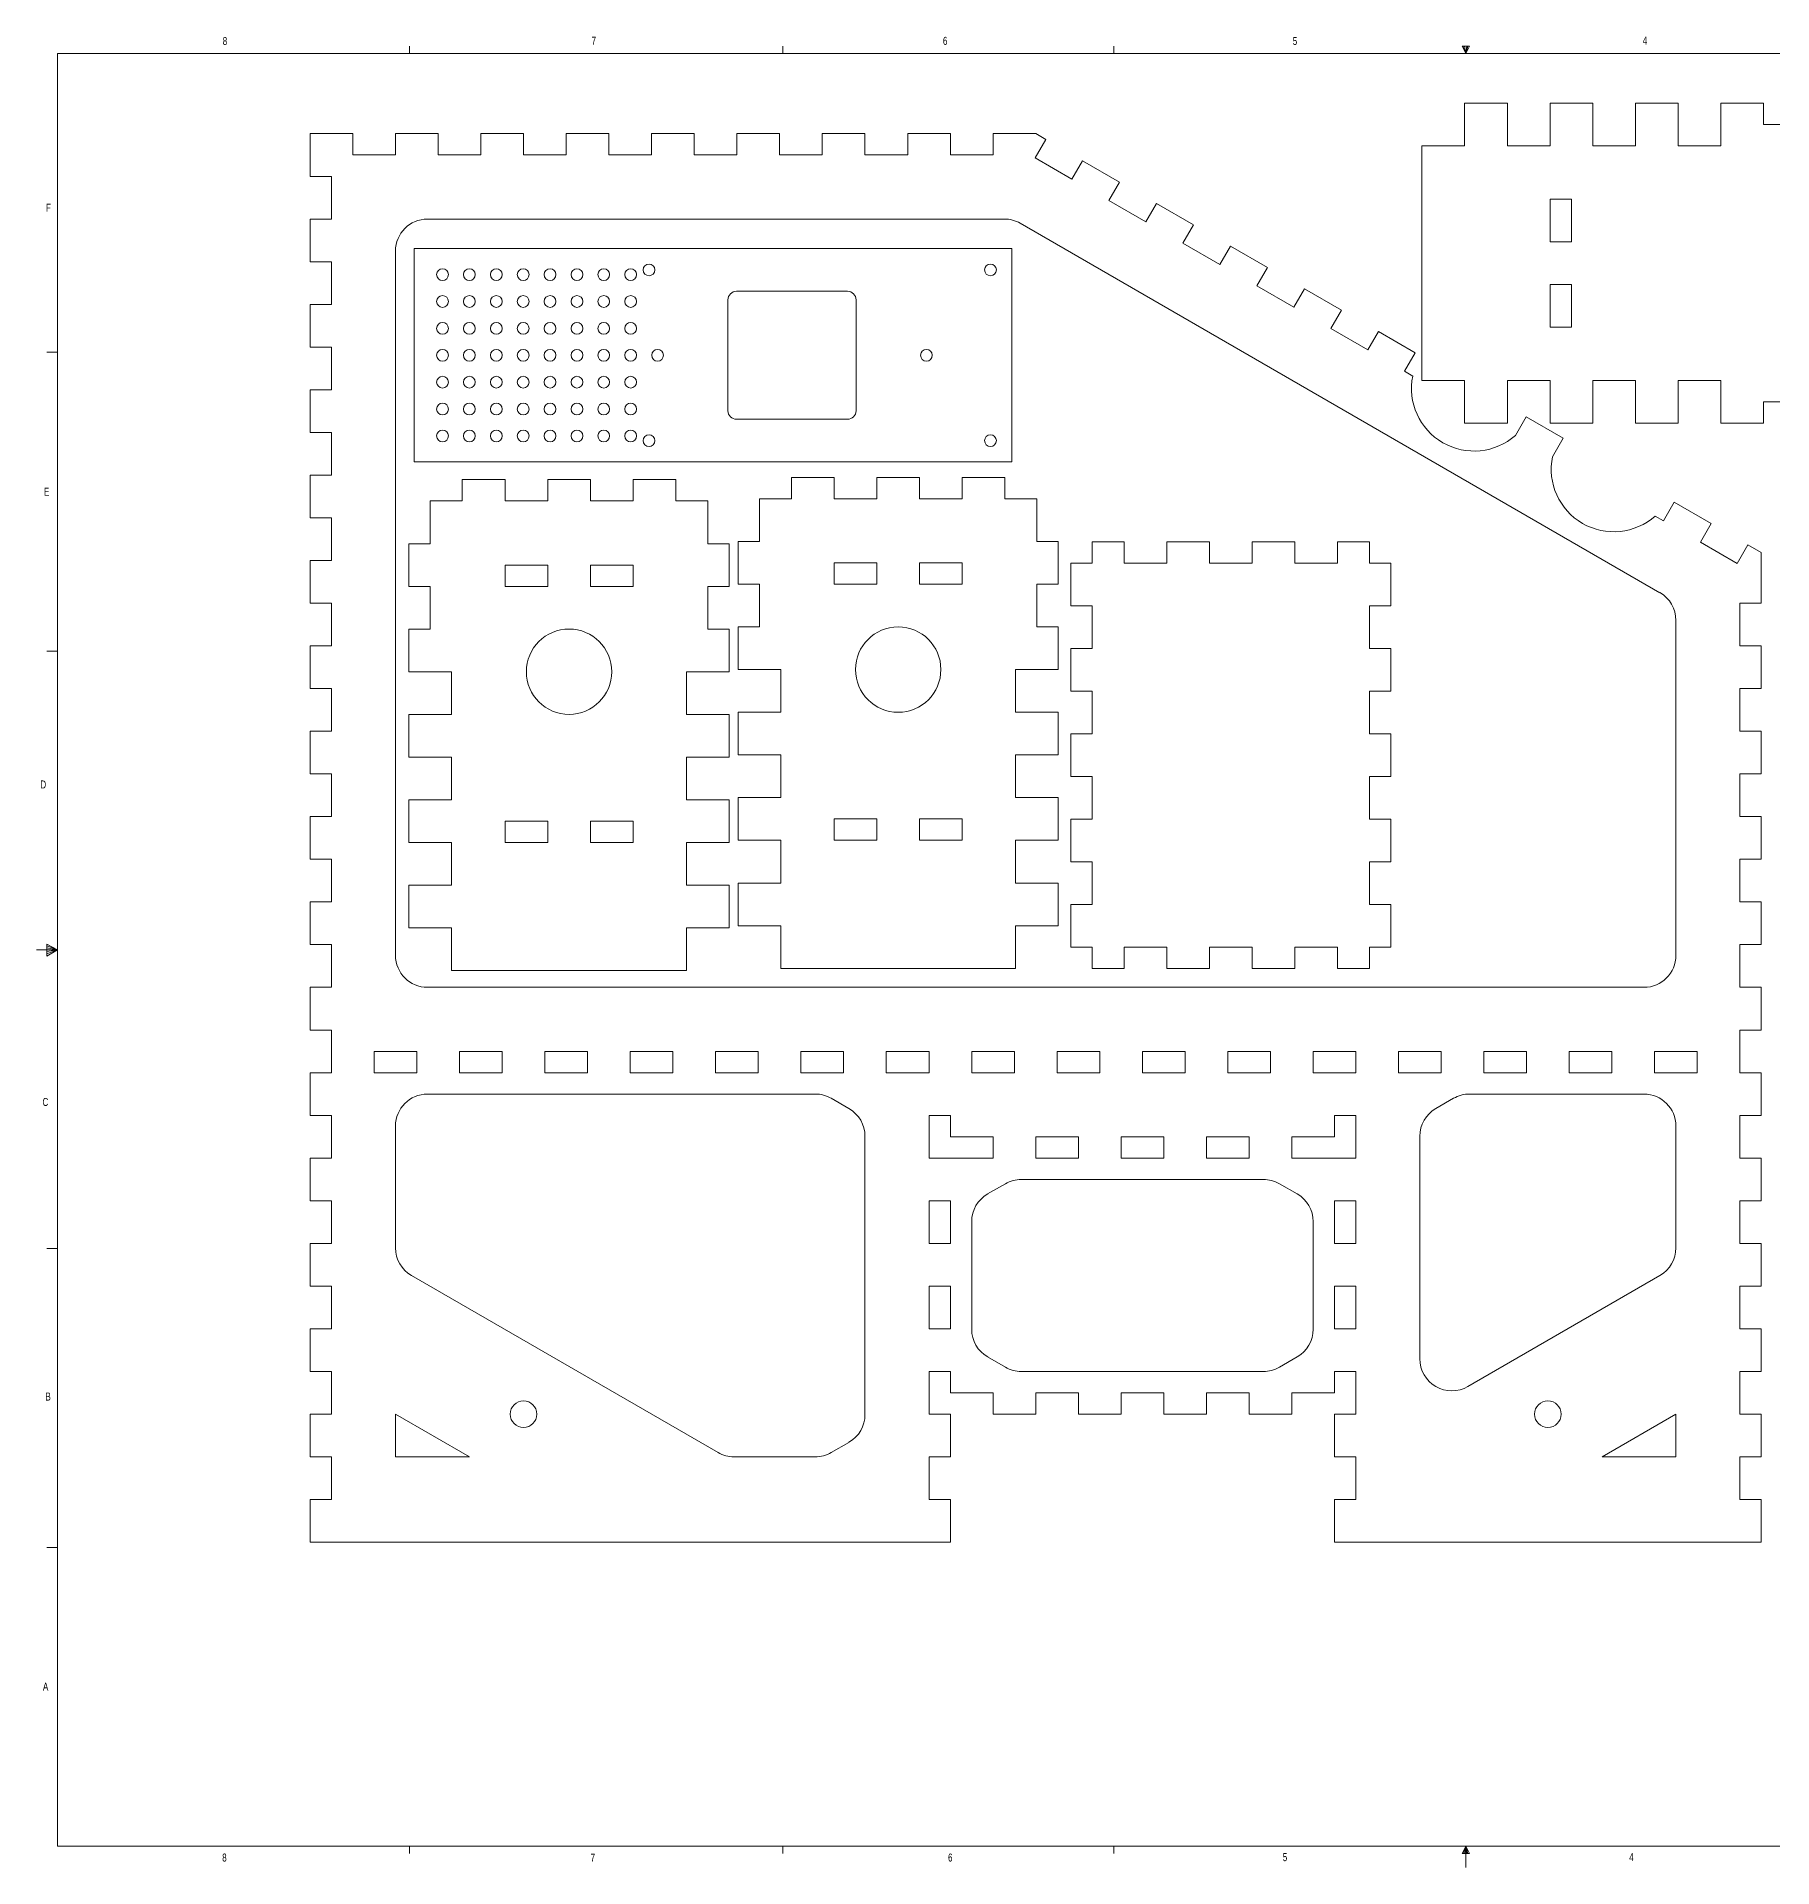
# Model space of a CAD drawing. Header units: inches. Extents: x 0.3 to 43.2, y -5.9 to 21.6.
# Drawn here: x 0.28 to 20.61, y 0.16 to 21.61 of the extents above; entities that cross this region are included whole.
import ezdxf

# ---------------------------------------------------------------- set-up
doc = ezdxf.new("R2010")
doc.units = ezdxf.units.IN
doc.header["$MEASUREMENT"] = 0
doc.styles.add('SLDTEXTSTYLE0', font='TXT', dxfattribs={"width": 0.75})

msp = doc.modelspace()

# ---------------------------------------------------------------- linework, layer by layer
at = {"color": 7, "linetype": 'Continuous', "lineweight": 0}
for p, q in [((4.648, 21.411), (4.648, 21.495)), ((9.023, 21.411), (9.023, 21.495)), ((12.898, 21.411), (12.898, 21.495)), ((16.981, 21.496), (17.067, 21.496)), ((17.023, 21.411), (16.981, 21.496)), ((17.023, 21.411), (16.989, 21.496)), ((17.023, 21.411), (17.009, 21.496)), ((17.023, 21.411), (17.036, 21.496)), ((17.023, 21.411), (17.046, 21.496)), ((17.023, 21.411), (17.067, 21.496)), ((0.523, 21.411), (33.523, 21.411)), ((0.523, 21.411), (0.523, 0.411)), ((0.523, 17.911), (0.398, 17.911)), ((0.523, 14.411), (0.398, 14.411)), ((0.399, 10.976), (0.399, 10.837)), ((0.523, 10.911), (0.399, 10.976)), ((0.399, 10.958), (0.523, 10.911)), ((0.523, 10.911), (0.28, 10.911)), ((0.399, 10.934), (0.523, 10.911)), ((0.399, 10.837), (0.523, 10.911)), ((0.399, 10.865), (0.523, 10.911)), ((0.399, 10.891), (0.523, 10.911)), ((0.523, 7.411), (0.398, 7.411)), ((0.523, 3.911), (0.398, 3.911)), ((33.523, 0.411), (0.523, 0.411)), ((4.648, 0.411), (4.648, 0.326)), ((9.023, 0.411), (9.023, 0.326)), ((12.898, 0.411), (12.898, 0.326)), ((17.023, 0.411), (16.981, 0.325)), ((16.981, 0.325), (17.067, 0.325)), ((17.023, 0.411), (16.989, 0.325)), ((17.023, 0.411), (17.009, 0.325)), ((17.023, 0.411), (17.023, 0.163)), ((17.023, 0.411), (17.067, 0.325)), ((17.023, 0.411), (17.046, 0.325)), ((17.023, 0.411), (17.036, 0.325))]:
    msp.add_line(p, q, dxfattribs=at)
at = {"color": 7, "linetype": 'Continuous', "lineweight": 15}
for p, q in [((17.009, 20.83), (17.009, 20.33)), ((17.009, 20.83), (17.509, 20.83)), ((17.509, 20.33), (17.509, 20.83)), ((18.009, 20.83), (18.009, 20.33)), ((18.009, 20.83), (18.509, 20.83)), ((18.509, 20.33), (18.509, 20.83)), ((19.009, 20.83), (19.009, 20.33)), ((19.009, 20.83), (19.509, 20.83)), ((19.509, 20.33), (19.509, 20.83)), ((20.009, 20.83), (20.509, 20.83)), ((20.009, 20.83), (20.009, 20.33)), ((20.509, 20.58), (20.509, 20.83)), ((3.984, 20.472), (3.484, 20.472)), ((3.484, 20.472), (3.484, 19.972)), ((3.984, 20.222), (3.984, 20.472)), ((4.484, 20.472), (4.484, 20.222)), ((4.984, 20.472), (4.484, 20.472)), ((4.984, 20.222), (4.984, 20.472)), ((5.984, 20.472), (5.484, 20.472)), ((5.484, 20.472), (5.484, 20.222)), ((5.984, 20.222), (5.984, 20.472)), ((6.484, 20.472), (6.484, 20.222)), ((6.984, 20.472), (6.484, 20.472)), ((6.984, 20.222), (6.984, 20.472)), ((7.484, 20.472), (7.484, 20.222)), ((7.984, 20.472), (7.484, 20.472)), ((7.984, 20.222), (7.984, 20.472)), ((8.984, 20.472), (8.484, 20.472)), ((8.484, 20.472), (8.484, 20.222)), ((8.984, 20.222), (8.984, 20.472)), ((9.484, 20.472), (9.484, 20.222)), ((9.984, 20.472), (9.484, 20.472)), ((9.984, 20.222), (9.984, 20.472)), ((10.484, 20.472), (10.484, 20.222)), ((10.984, 20.472), (10.484, 20.472)), ((10.984, 20.222), (10.984, 20.472)), ((11.484, 20.472), (11.484, 20.222)), ((11.984, 20.472), (11.484, 20.472)), ((11.976, 20.188), (12.101, 20.405)), ((12.101, 20.405), (11.984, 20.472)), ((20.509, 20.58), (21.009, 20.58)), ((4.484, 20.222), (3.984, 20.222)), ((5.484, 20.222), (4.984, 20.222)), ((6.484, 20.222), (5.984, 20.222)), ((7.484, 20.222), (6.984, 20.222)), ((8.484, 20.222), (7.984, 20.222)), ((9.484, 20.222), (8.984, 20.222)), ((10.484, 20.222), (9.984, 20.222)), ((11.484, 20.222), (10.984, 20.222)), ((12.409, 19.938), (11.976, 20.188)), ((16.509, 17.58), (16.509, 20.33)), ((17.009, 20.33), (16.509, 20.33)), ((18.009, 20.33), (17.509, 20.33)), ((19.009, 20.33), (18.509, 20.33)), ((20.009, 20.33), (19.509, 20.33)), ((3.484, 19.972), (3.734, 19.972)), ((3.734, 19.972), (3.734, 19.472)), ((12.534, 20.155), (12.409, 19.938)), ((12.967, 19.905), (12.534, 20.155)), ((12.842, 19.688), (12.967, 19.905)), ((13.275, 19.438), (12.842, 19.688)), ((13.4, 19.655), (13.275, 19.438)), ((13.833, 19.405), (13.4, 19.655)), ((18.259, 19.705), (18.009, 19.705)), ((18.009, 19.705), (18.009, 19.205)), ((18.259, 19.205), (18.259, 19.705)), ((3.734, 19.472), (3.484, 19.472)), ((3.484, 19.472), (3.484, 18.972)), ((4.859, 19.472), (11.615, 19.472)), ((11.803, 19.422), (19.296, 15.095)), ((13.708, 19.188), (13.833, 19.405)), ((4.484, 10.847), (4.484, 19.097)), ((4.704, 16.626), (4.704, 19.126)), ((4.704, 19.126), (11.704, 19.126)), ((11.704, 19.126), (11.704, 16.626)), ((14.141, 18.938), (13.708, 19.188)), ((14.266, 19.155), (14.141, 18.938)), ((14.699, 18.905), (14.266, 19.155)), ((18.009, 19.205), (18.259, 19.205)), ((3.484, 18.972), (3.734, 18.972)), ((3.734, 18.972), (3.734, 18.472)), ((14.574, 18.688), (14.699, 18.905)), ((15.007, 18.438), (14.574, 18.688)), ((18.009, 18.705), (18.009, 18.205)), ((18.259, 18.705), (18.009, 18.705)), ((18.259, 18.205), (18.259, 18.705)), ((3.734, 18.472), (3.484, 18.472)), ((3.484, 18.472), (3.484, 17.972)), ((8.379, 17.226), (8.379, 18.526)), ((8.479, 18.626), (9.779, 18.626)), ((9.879, 18.526), (9.879, 17.226)), ((15.132, 18.655), (15.007, 18.438)), ((15.565, 18.405), (15.132, 18.655)), ((15.44, 18.188), (15.565, 18.405)), ((15.873, 17.938), (15.44, 18.188)), ((15.998, 18.155), (15.873, 17.938)), ((16.431, 17.905), (15.998, 18.155)), ((18.009, 18.205), (18.259, 18.205)), ((3.484, 17.972), (3.734, 17.972)), ((3.734, 17.972), (3.734, 17.472)), ((16.306, 17.688), (16.431, 17.905)), ((16.401, 17.633), (16.306, 17.688)), ((3.734, 17.472), (3.484, 17.472)), ((3.484, 17.472), (3.484, 16.972)), ((16.509, 17.58), (17.009, 17.58)), ((17.009, 17.58), (17.009, 17.08)), ((17.509, 17.08), (17.509, 17.58)), ((17.509, 17.58), (18.009, 17.58)), ((18.009, 17.58), (18.009, 17.08)), ((18.509, 17.58), (19.009, 17.58)), ((18.509, 17.08), (18.509, 17.58)), ((19.009, 17.58), (19.009, 17.08)), ((19.509, 17.58), (20.009, 17.58)), ((19.509, 17.08), (19.509, 17.58)), ((20.009, 17.58), (20.009, 17.08)), ((21.009, 17.33), (20.509, 17.33)), ((20.509, 17.08), (20.509, 17.33)), ((3.484, 16.972), (3.734, 16.972)), ((3.734, 16.972), (3.734, 16.472)), ((9.779, 17.126), (8.479, 17.126)), ((17.009, 17.08), (17.509, 17.08)), ((17.73, 17.155), (17.605, 16.938)), ((18.163, 16.905), (17.73, 17.155)), ((18.009, 17.08), (18.509, 17.08)), ((19.009, 17.08), (19.509, 17.08)), ((20.009, 17.08), (20.509, 17.08)), ((18.038, 16.688), (18.163, 16.905)), ((11.704, 16.626), (4.704, 16.626)), ((3.734, 16.472), (3.484, 16.472)), ((3.484, 16.472), (3.484, 15.972)), ((5.267, 16.419), (5.267, 16.169)), ((5.267, 16.419), (5.767, 16.419)), ((5.767, 16.419), (5.767, 16.169)), ((6.267, 16.419), (6.267, 16.169)), ((6.267, 16.419), (6.767, 16.419)), ((6.767, 16.419), (6.767, 16.169)), ((7.267, 16.419), (7.267, 16.169)), ((7.267, 16.419), (7.767, 16.419)), ((7.767, 16.419), (7.767, 16.169)), ((9.123, 16.444), (9.123, 16.194)), ((9.123, 16.444), (9.623, 16.444)), ((9.623, 16.444), (9.623, 16.194)), ((10.123, 16.444), (10.123, 16.194)), ((10.123, 16.444), (10.623, 16.444)), ((10.623, 16.444), (10.623, 16.194)), ((11.123, 16.444), (11.123, 16.194)), ((11.123, 16.444), (11.623, 16.444)), ((11.623, 16.444), (11.623, 16.194)), ((4.892, 15.669), (4.892, 16.169)), ((4.892, 16.169), (5.267, 16.169)), ((5.767, 16.169), (6.267, 16.169)), ((6.767, 16.169), (7.267, 16.169)), ((7.767, 16.169), (8.142, 16.169)), ((8.142, 16.169), (8.142, 15.669)), ((8.748, 15.694), (8.748, 16.194)), ((8.748, 16.194), (9.123, 16.194)), ((9.623, 16.194), (10.123, 16.194)), ((10.623, 16.194), (11.123, 16.194)), ((11.623, 16.194), (11.998, 16.194)), ((11.998, 16.194), (11.998, 15.694)), ((19.462, 16.155), (19.337, 15.938)), ((19.895, 15.905), (19.462, 16.155)), ((3.484, 15.972), (3.734, 15.972)), ((3.734, 15.972), (3.734, 15.472)), ((19.337, 15.938), (19.241, 15.993)), ((19.77, 15.688), (19.895, 15.905)), ((4.642, 15.169), (4.642, 15.669)), ((4.642, 15.669), (4.892, 15.669)), ((8.142, 15.669), (8.392, 15.669)), ((8.392, 15.169), (8.392, 15.669)), ((8.498, 15.194), (8.498, 15.694)), ((8.498, 15.694), (8.748, 15.694)), ((11.998, 15.694), (12.248, 15.694)), ((12.248, 15.194), (12.248, 15.694)), ((12.645, 15.442), (12.645, 15.692)), ((12.645, 15.692), (13.02, 15.692)), ((13.02, 15.692), (13.02, 15.442)), ((13.52, 15.692), (13.52, 15.442)), ((13.52, 15.692), (14.02, 15.692)), ((14.02, 15.692), (14.02, 15.442)), ((14.52, 15.692), (14.52, 15.442)), ((14.52, 15.692), (15.02, 15.692)), ((15.02, 15.692), (15.02, 15.442)), ((15.52, 15.692), (15.52, 15.442)), ((15.52, 15.692), (15.895, 15.692)), ((15.895, 15.692), (15.895, 15.442)), ((20.203, 15.438), (19.77, 15.688)), ((3.734, 15.472), (3.484, 15.472)), ((3.484, 15.472), (3.484, 14.972)), ((10.123, 15.444), (9.623, 15.444)), ((9.623, 15.444), (9.623, 15.194)), ((10.123, 15.194), (10.123, 15.444)), ((11.123, 15.444), (10.623, 15.444)), ((10.623, 15.444), (10.623, 15.194)), ((11.123, 15.194), (11.123, 15.444)), ((12.395, 15.442), (12.645, 15.442)), ((12.395, 14.942), (12.395, 15.442)), ((13.02, 15.442), (13.52, 15.442)), ((14.02, 15.442), (14.52, 15.442)), ((15.02, 15.442), (15.52, 15.442)), ((15.895, 15.442), (16.145, 15.442)), ((16.145, 14.942), (16.145, 15.442)), ((20.328, 15.655), (20.203, 15.438)), ((20.484, 15.565), (20.328, 15.655)), ((20.484, 14.972), (20.484, 15.565)), ((6.267, 15.419), (5.767, 15.419)), ((5.767, 15.419), (5.767, 15.169)), ((6.267, 15.169), (6.267, 15.419)), ((7.267, 15.419), (6.767, 15.419)), ((6.767, 15.419), (6.767, 15.169)), ((7.267, 15.169), (7.267, 15.419)), ((4.892, 15.169), (4.642, 15.169)), ((4.892, 14.669), (4.892, 15.169)), ((5.767, 15.169), (6.267, 15.169)), ((6.767, 15.169), (7.267, 15.169)), ((8.392, 15.169), (8.142, 15.169)), ((8.142, 15.169), (8.142, 14.669)), ((8.748, 15.194), (8.498, 15.194)), ((8.748, 14.694), (8.748, 15.194)), ((9.623, 15.194), (10.123, 15.194)), ((10.623, 15.194), (11.123, 15.194)), ((12.248, 15.194), (11.998, 15.194)), ((11.998, 15.194), (11.998, 14.694)), ((3.484, 14.972), (3.734, 14.972)), ((3.734, 14.972), (3.734, 14.472)), ((12.645, 14.942), (12.395, 14.942)), ((12.645, 14.442), (12.645, 14.942)), ((16.145, 14.942), (15.895, 14.942)), ((15.895, 14.942), (15.895, 14.442)), ((20.234, 14.472), (20.234, 14.972)), ((20.234, 14.972), (20.484, 14.972)), ((4.642, 14.169), (4.642, 14.669)), ((4.642, 14.669), (4.892, 14.669)), ((8.142, 14.669), (8.392, 14.669)), ((8.392, 14.169), (8.392, 14.669)), ((8.498, 14.194), (8.498, 14.694)), ((8.498, 14.694), (8.748, 14.694)), ((11.998, 14.694), (12.248, 14.694)), ((12.248, 14.194), (12.248, 14.694)), ((19.484, 14.771), (19.484, 10.847)), ((3.734, 14.472), (3.484, 14.472)), ((3.484, 14.472), (3.484, 13.972)), ((12.395, 14.442), (12.645, 14.442)), ((12.395, 13.942), (12.395, 14.442)), ((15.895, 14.442), (16.145, 14.442)), ((16.145, 13.942), (16.145, 14.442)), ((20.484, 14.472), (20.234, 14.472)), ((20.484, 13.972), (20.484, 14.472)), ((5.142, 14.169), (4.642, 14.169)), ((5.142, 13.669), (5.142, 14.169)), ((8.392, 14.169), (7.892, 14.169)), ((7.892, 14.169), (7.892, 13.669)), ((8.998, 14.194), (8.498, 14.194)), ((8.998, 13.694), (8.998, 14.194)), ((12.248, 14.194), (11.748, 14.194)), ((11.748, 14.194), (11.748, 13.694)), ((3.484, 13.972), (3.734, 13.972)), ((3.734, 13.972), (3.734, 13.472)), ((12.645, 13.942), (12.395, 13.942)), ((12.645, 13.442), (12.645, 13.942)), ((16.145, 13.942), (15.895, 13.942)), ((15.895, 13.942), (15.895, 13.442)), ((20.234, 13.472), (20.234, 13.972)), ((20.234, 13.972), (20.484, 13.972)), ((4.642, 13.169), (4.642, 13.669)), ((4.642, 13.669), (5.142, 13.669)), ((7.892, 13.669), (8.392, 13.669)), ((8.392, 13.169), (8.392, 13.669)), ((8.498, 13.194), (8.498, 13.694)), ((8.498, 13.694), (8.998, 13.694)), ((11.748, 13.694), (12.248, 13.694)), ((12.248, 13.194), (12.248, 13.694)), ((3.734, 13.472), (3.484, 13.472)), ((3.484, 13.472), (3.484, 12.972)), ((12.395, 13.442), (12.645, 13.442)), ((12.395, 12.942), (12.395, 13.442)), ((15.895, 13.442), (16.145, 13.442)), ((16.145, 12.942), (16.145, 13.442)), ((20.484, 13.472), (20.234, 13.472)), ((20.484, 12.972), (20.484, 13.472)), ((5.142, 13.169), (4.642, 13.169)), ((5.142, 12.669), (5.142, 13.169)), ((8.392, 13.169), (7.892, 13.169)), ((7.892, 13.169), (7.892, 12.669)), ((8.998, 13.194), (8.498, 13.194)), ((8.998, 12.694), (8.998, 13.194)), ((12.248, 13.194), (11.748, 13.194)), ((11.748, 13.194), (11.748, 12.694)), ((3.484, 12.972), (3.734, 12.972)), ((3.734, 12.972), (3.734, 12.472)), ((12.645, 12.942), (12.395, 12.942)), ((12.645, 12.442), (12.645, 12.942)), ((16.145, 12.942), (15.895, 12.942)), ((15.895, 12.942), (15.895, 12.442)), ((20.234, 12.472), (20.234, 12.972)), ((20.234, 12.972), (20.484, 12.972)), ((4.642, 12.169), (4.642, 12.669)), ((4.642, 12.669), (5.142, 12.669)), ((7.892, 12.669), (8.392, 12.669)), ((8.392, 12.169), (8.392, 12.669)), ((8.498, 12.194), (8.498, 12.694)), ((8.498, 12.694), (8.998, 12.694)), ((11.748, 12.694), (12.248, 12.694)), ((12.248, 12.194), (12.248, 12.694)), ((3.734, 12.472), (3.484, 12.472)), ((3.484, 12.472), (3.484, 11.972)), ((10.123, 12.444), (9.623, 12.444)), ((9.623, 12.444), (9.623, 12.194)), ((10.123, 12.194), (10.123, 12.444)), ((11.123, 12.444), (10.623, 12.444)), ((10.623, 12.444), (10.623, 12.194)), ((11.123, 12.194), (11.123, 12.444)), ((12.395, 12.442), (12.645, 12.442)), ((12.395, 11.942), (12.395, 12.442)), ((15.895, 12.442), (16.145, 12.442)), ((16.145, 11.942), (16.145, 12.442)), ((20.484, 12.472), (20.234, 12.472)), ((20.484, 11.972), (20.484, 12.472)), ((6.267, 12.419), (5.767, 12.419)), ((5.767, 12.419), (5.767, 12.169)), ((6.267, 12.169), (6.267, 12.419)), ((7.267, 12.419), (6.767, 12.419)), ((6.767, 12.419), (6.767, 12.169)), ((7.267, 12.169), (7.267, 12.419)), ((5.142, 12.169), (4.642, 12.169)), ((5.142, 11.669), (5.142, 12.169)), ((5.767, 12.169), (6.267, 12.169)), ((6.767, 12.169), (7.267, 12.169)), ((8.392, 12.169), (7.892, 12.169)), ((7.892, 12.169), (7.892, 11.669)), ((8.998, 12.194), (8.498, 12.194)), ((8.998, 11.694), (8.998, 12.194)), ((9.623, 12.194), (10.123, 12.194)), ((10.623, 12.194), (11.123, 12.194)), ((12.248, 12.194), (11.748, 12.194)), ((11.748, 12.194), (11.748, 11.694)), ((3.484, 11.972), (3.734, 11.972)), ((3.734, 11.972), (3.734, 11.472)), ((12.645, 11.942), (12.395, 11.942)), ((12.645, 11.442), (12.645, 11.942)), ((16.145, 11.942), (15.895, 11.942)), ((15.895, 11.942), (15.895, 11.442)), ((20.234, 11.472), (20.234, 11.972)), ((20.234, 11.972), (20.484, 11.972)), ((4.642, 11.169), (4.642, 11.669)), ((4.642, 11.669), (5.142, 11.669)), ((7.892, 11.669), (8.392, 11.669)), ((8.392, 11.169), (8.392, 11.669)), ((8.498, 11.194), (8.498, 11.694)), ((8.498, 11.694), (8.998, 11.694)), ((11.748, 11.694), (12.248, 11.694)), ((12.248, 11.194), (12.248, 11.694)), ((3.734, 11.472), (3.484, 11.472)), ((3.484, 11.472), (3.484, 10.972)), ((12.395, 11.442), (12.645, 11.442)), ((12.395, 10.942), (12.395, 11.442)), ((15.895, 11.442), (16.145, 11.442)), ((16.145, 10.942), (16.145, 11.442)), ((20.484, 11.472), (20.234, 11.472)), ((20.484, 10.972), (20.484, 11.472)), ((5.142, 11.169), (4.642, 11.169)), ((5.142, 10.669), (5.142, 11.169)), ((8.392, 11.169), (7.892, 11.169)), ((7.892, 11.169), (7.892, 10.669)), ((8.998, 11.194), (8.498, 11.194)), ((8.998, 10.694), (8.998, 11.194)), ((12.248, 11.194), (11.748, 11.194)), ((11.748, 11.194), (11.748, 10.694)), ((3.484, 10.972), (3.734, 10.972)), ((3.734, 10.972), (3.734, 10.472)), ((12.645, 10.942), (12.395, 10.942)), ((12.645, 10.692), (12.645, 10.942)), ((13.02, 10.942), (13.52, 10.942)), ((13.02, 10.942), (13.02, 10.692)), ((13.52, 10.942), (13.52, 10.692)), ((14.02, 10.942), (14.52, 10.942)), ((14.02, 10.942), (14.02, 10.692)), ((14.52, 10.942), (14.52, 10.692)), ((15.02, 10.942), (15.52, 10.942)), ((15.02, 10.942), (15.02, 10.692)), ((15.52, 10.942), (15.52, 10.692)), ((16.145, 10.942), (15.895, 10.942)), ((15.895, 10.942), (15.895, 10.692)), ((20.234, 10.472), (20.234, 10.972)), ((20.234, 10.972), (20.484, 10.972)), ((5.142, 10.669), (7.892, 10.669)), ((8.998, 10.694), (11.748, 10.694)), ((12.645, 10.692), (13.02, 10.692)), ((13.52, 10.692), (14.02, 10.692)), ((14.52, 10.692), (15.02, 10.692)), ((15.52, 10.692), (15.895, 10.692)), ((3.484, 10.472), (3.484, 9.972)), ((3.734, 10.472), (3.484, 10.472)), ((19.109, 10.472), (4.859, 10.472)), ((20.484, 10.472), (20.234, 10.472)), ((20.484, 9.972), (20.484, 10.472)), ((3.484, 9.972), (3.734, 9.972)), ((3.734, 9.972), (3.734, 9.472)), ((20.234, 9.472), (20.234, 9.972)), ((20.234, 9.972), (20.484, 9.972)), ((4.234, 9.722), (4.734, 9.722)), ((4.234, 9.472), (4.234, 9.722)), ((4.734, 9.722), (4.734, 9.472)), ((5.234, 9.472), (5.234, 9.722)), ((5.234, 9.722), (5.734, 9.722)), ((5.734, 9.722), (5.734, 9.472)), ((6.234, 9.472), (6.234, 9.722)), ((6.234, 9.722), (6.734, 9.722)), ((6.734, 9.722), (6.734, 9.472)), ((7.234, 9.722), (7.734, 9.722)), ((7.234, 9.472), (7.234, 9.722)), ((7.734, 9.722), (7.734, 9.472)), ((8.234, 9.472), (8.234, 9.722)), ((8.234, 9.722), (8.734, 9.722)), ((8.734, 9.722), (8.734, 9.472)), ((9.234, 9.722), (9.734, 9.722)), ((9.234, 9.472), (9.234, 9.722)), ((9.734, 9.722), (9.734, 9.472)), ((10.234, 9.722), (10.734, 9.722)), ((10.234, 9.472), (10.234, 9.722)), ((10.734, 9.722), (10.734, 9.472)), ((11.234, 9.472), (11.234, 9.722)), ((11.234, 9.722), (11.734, 9.722)), ((11.734, 9.722), (11.734, 9.472)), ((12.234, 9.722), (12.734, 9.722)), ((12.234, 9.472), (12.234, 9.722)), ((12.734, 9.722), (12.734, 9.472)), ((13.234, 9.722), (13.734, 9.722)), ((13.234, 9.472), (13.234, 9.722)), ((13.734, 9.722), (13.734, 9.472)), ((14.234, 9.722), (14.734, 9.722)), ((14.234, 9.472), (14.234, 9.722)), ((14.734, 9.722), (14.734, 9.472)), ((15.234, 9.722), (15.734, 9.722)), ((15.234, 9.472), (15.234, 9.722)), ((15.734, 9.722), (15.734, 9.472)), ((16.234, 9.472), (16.234, 9.722)), ((16.234, 9.722), (16.734, 9.722)), ((16.734, 9.722), (16.734, 9.472)), ((17.234, 9.472), (17.234, 9.722)), ((17.234, 9.722), (17.734, 9.722)), ((17.734, 9.722), (17.734, 9.472)), ((18.234, 9.722), (18.734, 9.722)), ((18.234, 9.472), (18.234, 9.722)), ((18.734, 9.722), (18.734, 9.472)), ((19.234, 9.722), (19.734, 9.722)), ((19.234, 9.472), (19.234, 9.722)), ((19.734, 9.722), (19.734, 9.472)), ((3.484, 9.472), (3.484, 8.972)), ((3.734, 9.472), (3.484, 9.472)), ((4.734, 9.472), (4.234, 9.472)), ((5.734, 9.472), (5.234, 9.472)), ((6.734, 9.472), (6.234, 9.472)), ((7.734, 9.472), (7.234, 9.472)), ((8.734, 9.472), (8.234, 9.472)), ((9.734, 9.472), (9.234, 9.472)), ((10.734, 9.472), (10.234, 9.472)), ((11.734, 9.472), (11.234, 9.472)), ((12.734, 9.472), (12.234, 9.472)), ((13.734, 9.472), (13.234, 9.472)), ((14.734, 9.472), (14.234, 9.472)), ((15.734, 9.472), (15.234, 9.472)), ((16.734, 9.472), (16.234, 9.472)), ((17.734, 9.472), (17.234, 9.472)), ((18.734, 9.472), (18.234, 9.472)), ((19.734, 9.472), (19.234, 9.472)), ((20.484, 9.472), (20.234, 9.472)), ((20.484, 8.972), (20.484, 9.472)), ((4.859, 9.222), (9.401, 9.222)), ((17.066, 9.222), (19.109, 9.222)), ((9.796, 9.052), (9.589, 9.172)), ((16.879, 9.172), (16.671, 9.052)), ((3.484, 8.972), (3.734, 8.972)), ((3.734, 8.972), (3.734, 8.472)), ((4.484, 7.421), (4.484, 8.847)), ((10.734, 8.972), (10.734, 8.472)), ((10.984, 8.972), (10.734, 8.972)), ((10.984, 8.972), (10.984, 8.722)), ((15.484, 8.972), (15.484, 8.722)), ((15.734, 8.972), (15.484, 8.972)), ((15.734, 8.972), (15.734, 8.472)), ((19.484, 8.847), (19.484, 7.421)), ((20.234, 8.472), (20.234, 8.972)), ((20.234, 8.972), (20.484, 8.972)), ((9.984, 8.727), (9.984, 5.467)), ((10.984, 8.722), (11.484, 8.722)), ((11.484, 8.722), (11.484, 8.472)), ((11.984, 8.472), (11.984, 8.722)), ((11.984, 8.722), (12.484, 8.722)), ((12.484, 8.722), (12.484, 8.472)), ((12.984, 8.722), (13.484, 8.722)), ((12.984, 8.472), (12.984, 8.722)), ((13.484, 8.722), (13.484, 8.472)), ((13.984, 8.472), (13.984, 8.722)), ((13.984, 8.722), (14.484, 8.722)), ((14.484, 8.722), (14.484, 8.472)), ((14.984, 8.722), (15.484, 8.722)), ((14.984, 8.472), (14.984, 8.722)), ((16.484, 6.121), (16.484, 8.727)), ((3.484, 8.472), (3.484, 7.972)), ((3.734, 8.472), (3.484, 8.472)), ((11.484, 8.472), (10.734, 8.472)), ((12.484, 8.472), (11.984, 8.472)), ((13.484, 8.472), (12.984, 8.472)), ((14.484, 8.472), (13.984, 8.472)), ((15.734, 8.472), (14.984, 8.472)), ((20.484, 8.472), (20.234, 8.472)), ((20.484, 7.972), (20.484, 8.472)), ((11.629, 8.172), (11.421, 8.052)), ((11.816, 8.222), (14.651, 8.222)), ((15.046, 8.052), (14.839, 8.172)), ((3.484, 7.972), (3.734, 7.972)), ((3.734, 7.972), (3.734, 7.472)), ((10.734, 7.972), (10.734, 7.472)), ((10.984, 7.972), (10.734, 7.972)), ((10.984, 7.972), (10.984, 7.472)), ((15.484, 7.972), (15.484, 7.472)), ((15.734, 7.972), (15.484, 7.972)), ((15.734, 7.972), (15.734, 7.472)), ((20.234, 7.472), (20.234, 7.972)), ((20.234, 7.972), (20.484, 7.972)), ((11.234, 6.467), (11.234, 7.727)), ((15.234, 7.727), (15.234, 6.467)), ((3.484, 7.472), (3.484, 6.972)), ((3.734, 7.472), (3.484, 7.472)), ((10.984, 7.472), (10.734, 7.472)), ((15.734, 7.472), (15.484, 7.472)), ((20.484, 7.472), (20.234, 7.472)), ((20.484, 6.972), (20.484, 7.472)), ((8.263, 5.022), (4.671, 7.096)), ((19.296, 7.096), (17.046, 5.797)), ((3.484, 6.972), (3.734, 6.972)), ((3.734, 6.972), (3.734, 6.472)), ((10.734, 6.972), (10.734, 6.472)), ((10.984, 6.972), (10.734, 6.972)), ((10.984, 6.972), (10.984, 6.472)), ((15.484, 6.972), (15.484, 6.472)), ((15.734, 6.972), (15.484, 6.972)), ((15.734, 6.972), (15.734, 6.472)), ((20.234, 6.472), (20.234, 6.972)), ((20.234, 6.972), (20.484, 6.972)), ((3.484, 6.472), (3.484, 5.972)), ((3.734, 6.472), (3.484, 6.472)), ((10.984, 6.472), (10.734, 6.472)), ((15.734, 6.472), (15.484, 6.472)), ((20.484, 6.472), (20.234, 6.472)), ((20.484, 5.972), (20.484, 6.472)), ((11.421, 6.142), (11.629, 6.022)), ((14.839, 6.022), (15.046, 6.142)), ((3.484, 5.972), (3.734, 5.972)), ((3.734, 5.972), (3.734, 5.472)), ((10.984, 5.972), (10.734, 5.972)), ((10.734, 5.972), (10.734, 5.472)), ((10.984, 5.972), (10.984, 5.722)), ((14.651, 5.972), (11.816, 5.972)), ((15.734, 5.972), (15.484, 5.972)), ((15.484, 5.972), (15.484, 5.722)), ((15.734, 5.972), (15.734, 5.472)), ((20.234, 5.472), (20.234, 5.972)), ((20.234, 5.972), (20.484, 5.972)), ((10.984, 5.722), (11.484, 5.722)), ((11.484, 5.722), (11.484, 5.472)), ((11.984, 5.472), (11.984, 5.722)), ((11.984, 5.722), (12.484, 5.722)), ((12.484, 5.722), (12.484, 5.472)), ((12.984, 5.472), (12.984, 5.722)), ((12.984, 5.722), (13.484, 5.722)), ((13.484, 5.722), (13.484, 5.472)), ((13.984, 5.472), (13.984, 5.722)), ((13.984, 5.722), (14.484, 5.722)), ((14.484, 5.722), (14.484, 5.472)), ((14.984, 5.472), (14.984, 5.722)), ((14.984, 5.722), (15.484, 5.722)), ((3.734, 5.472), (3.484, 5.472)), ((3.484, 5.472), (3.484, 4.972)), ((4.484, 5.472), (5.35, 4.972)), ((4.484, 4.972), (4.484, 5.472)), ((10.984, 5.472), (10.734, 5.472)), ((10.984, 4.972), (10.984, 5.472)), ((11.484, 5.472), (11.984, 5.472)), ((12.484, 5.472), (12.984, 5.472)), ((13.484, 5.472), (13.984, 5.472)), ((14.484, 5.472), (14.984, 5.472)), ((15.734, 5.472), (15.484, 5.472)), ((15.484, 5.472), (15.484, 4.972)), ((18.618, 4.972), (19.484, 5.472)), ((19.484, 5.472), (19.484, 4.972)), ((20.484, 5.472), (20.234, 5.472)), ((20.484, 4.972), (20.484, 5.472)), ((3.484, 4.972), (3.734, 4.972)), ((3.734, 4.972), (3.734, 4.472)), ((5.35, 4.972), (4.484, 4.972)), ((9.401, 4.972), (8.45, 4.972)), ((9.589, 5.022), (9.796, 5.142)), ((10.734, 4.472), (10.734, 4.972)), ((10.734, 4.972), (10.984, 4.972)), ((15.484, 4.972), (15.734, 4.972)), ((15.734, 4.972), (15.734, 4.472)), ((19.484, 4.972), (18.618, 4.972)), ((20.234, 4.472), (20.234, 4.972)), ((20.234, 4.972), (20.484, 4.972)), ((3.734, 4.472), (3.484, 4.472)), ((3.484, 4.472), (3.484, 3.972)), ((10.984, 4.472), (10.734, 4.472)), ((10.984, 3.972), (10.984, 4.472)), ((15.734, 4.472), (15.484, 4.472)), ((15.484, 4.472), (15.484, 3.972)), ((20.484, 4.472), (20.234, 4.472)), ((20.484, 3.972), (20.484, 4.472)), ((3.484, 3.972), (10.984, 3.972)), ((15.484, 3.972), (20.484, 3.972))]:
    msp.add_line(p, q, dxfattribs=at)
for centre, radius in [((5.035, 18.821), 0.0689), ((5.35, 18.821), 0.0689), ((5.665, 18.821), 0.0689), ((5.98, 18.821), 0.0689), ((6.295, 18.821), 0.0689), ((6.61, 18.821), 0.0689), ((6.924, 18.821), 0.0689), ((7.239, 18.821), 0.0689), ((7.454, 18.876), 0.0689), ((11.454, 18.876), 0.0689), ((5.035, 18.506), 0.0689), ((5.35, 18.506), 0.0689), ((5.665, 18.506), 0.0689), ((5.98, 18.506), 0.0689), ((6.295, 18.506), 0.0689), ((6.61, 18.506), 0.0689), ((6.924, 18.506), 0.0689), ((7.239, 18.506), 0.0689), ((5.035, 18.191), 0.0689), ((5.35, 18.191), 0.0689), ((5.665, 18.191), 0.0689), ((5.98, 18.191), 0.0689), ((6.295, 18.191), 0.0689), ((6.61, 18.191), 0.0689), ((6.924, 18.191), 0.0689), ((7.239, 18.191), 0.0689), ((5.035, 17.876), 0.0689), ((5.35, 17.876), 0.0689), ((5.665, 17.876), 0.0689), ((5.98, 17.876), 0.0689), ((6.295, 17.876), 0.0689), ((6.61, 17.876), 0.0689), ((6.924, 17.876), 0.0689), ((7.239, 17.876), 0.0689), ((7.554, 17.876), 0.0689), ((10.704, 17.876), 0.0689), ((5.035, 17.561), 0.0689), ((5.35, 17.561), 0.0689), ((5.665, 17.561), 0.0689), ((5.98, 17.561), 0.0689), ((6.295, 17.561), 0.0689), ((6.61, 17.561), 0.0689), ((6.924, 17.561), 0.0689), ((7.239, 17.561), 0.0689), ((5.035, 17.246), 0.0689), ((5.35, 17.246), 0.0689), ((5.665, 17.246), 0.0689), ((5.98, 17.246), 0.0689), ((6.295, 17.246), 0.0689), ((6.61, 17.246), 0.0689), ((6.924, 17.246), 0.0689), ((7.239, 17.246), 0.0689), ((5.035, 16.931), 0.0689), ((5.35, 16.931), 0.0689), ((5.665, 16.931), 0.0689), ((5.98, 16.931), 0.0689), ((6.295, 16.931), 0.0689), ((6.61, 16.931), 0.0689), ((6.924, 16.931), 0.0689), ((7.239, 16.931), 0.0689), ((7.454, 16.876), 0.0689), ((11.454, 16.876), 0.0689), ((6.517, 14.169), 0.5), ((10.373, 14.194), 0.5), ((5.984, 5.472), 0.156), ((17.984, 5.472), 0.156)]:
    msp.add_circle(centre, radius, dxfattribs=at)
for centre, radius, start, end in [((4.859, 19.097), 0.375, 90, 180), ((11.615, 19.097), 0.375, 60, 90), ((8.479, 18.526), 0.1, 90, 180), ((9.779, 18.526), 0.1, 360, 90), ((17.119, 17.487), 0.733, 168.5264, 311.4736), ((8.479, 17.226), 0.1, 180, 270), ((9.779, 17.226), 0.1, 270, 0), ((18.756, 16.542), 0.733, 168.5264, 311.4736), ((19.109, 14.771), 0.375, 0, 60), ((4.859, 10.847), 0.375, 180, 270), ((19.109, 10.847), 0.375, 270, 0), ((4.859, 8.847), 0.375, 90, 180), ((9.401, 8.847), 0.375, 60, 90), ((17.066, 8.847), 0.375, 90, 120), ((19.109, 8.847), 0.375, 0, 90), ((9.609, 8.727), 0.375, 0, 60), ((16.859, 8.727), 0.375, 120, 180), ((11.816, 7.847), 0.375, 90, 120), ((14.651, 7.847), 0.375, 60, 90), ((11.609, 7.727), 0.375, 120, 180), ((14.859, 7.727), 0.375, 0, 60), ((4.859, 7.421), 0.375, 180, 240), ((19.109, 7.421), 0.375, 300, 0), ((11.609, 6.467), 0.375, 180, 240), ((14.859, 6.467), 0.375, 300, 0), ((11.816, 6.347), 0.375, 240, 270), ((14.651, 6.347), 0.375, 270, 300), ((16.859, 6.121), 0.375, 180, 300), ((9.609, 5.467), 0.375, 300, 0), ((8.45, 5.347), 0.375, 240, 270), ((9.401, 5.347), 0.375, 270, 300)]:
    msp.add_arc(centre, radius, start, end, dxfattribs=at)

# ---------------------------------------------------------------- texts
at = {"color": 7, "linetype": 'Continuous', "lineweight": 0, "char_height": 0.0938, "attachment_point": 1, "style": 'SLDTEXTSTYLE0'}
for s, insert in [('8', (2.46, 21.604)), ('7', (6.782, 21.608)), ('6', (10.897, 21.606)), ('5', (14.995, 21.604)), ('4', (19.095, 21.609)), ('F', (0.389, 19.652)), ('E', (0.366, 16.324)), ('D', (0.324, 12.895)), ('C', (0.349, 9.176)), ('B', (0.383, 5.725)), ('A', (0.354, 2.328)), ('8', (2.454, 0.325)), ('7', (6.77, 0.324)), ('6', (10.957, 0.325)), ('5', (14.878, 0.33)), ('4', (18.937, 0.33))]:
    msp.add_mtext(s, dxfattribs=dict(at, insert=insert))

doc.saveas('drawing.dxf')
